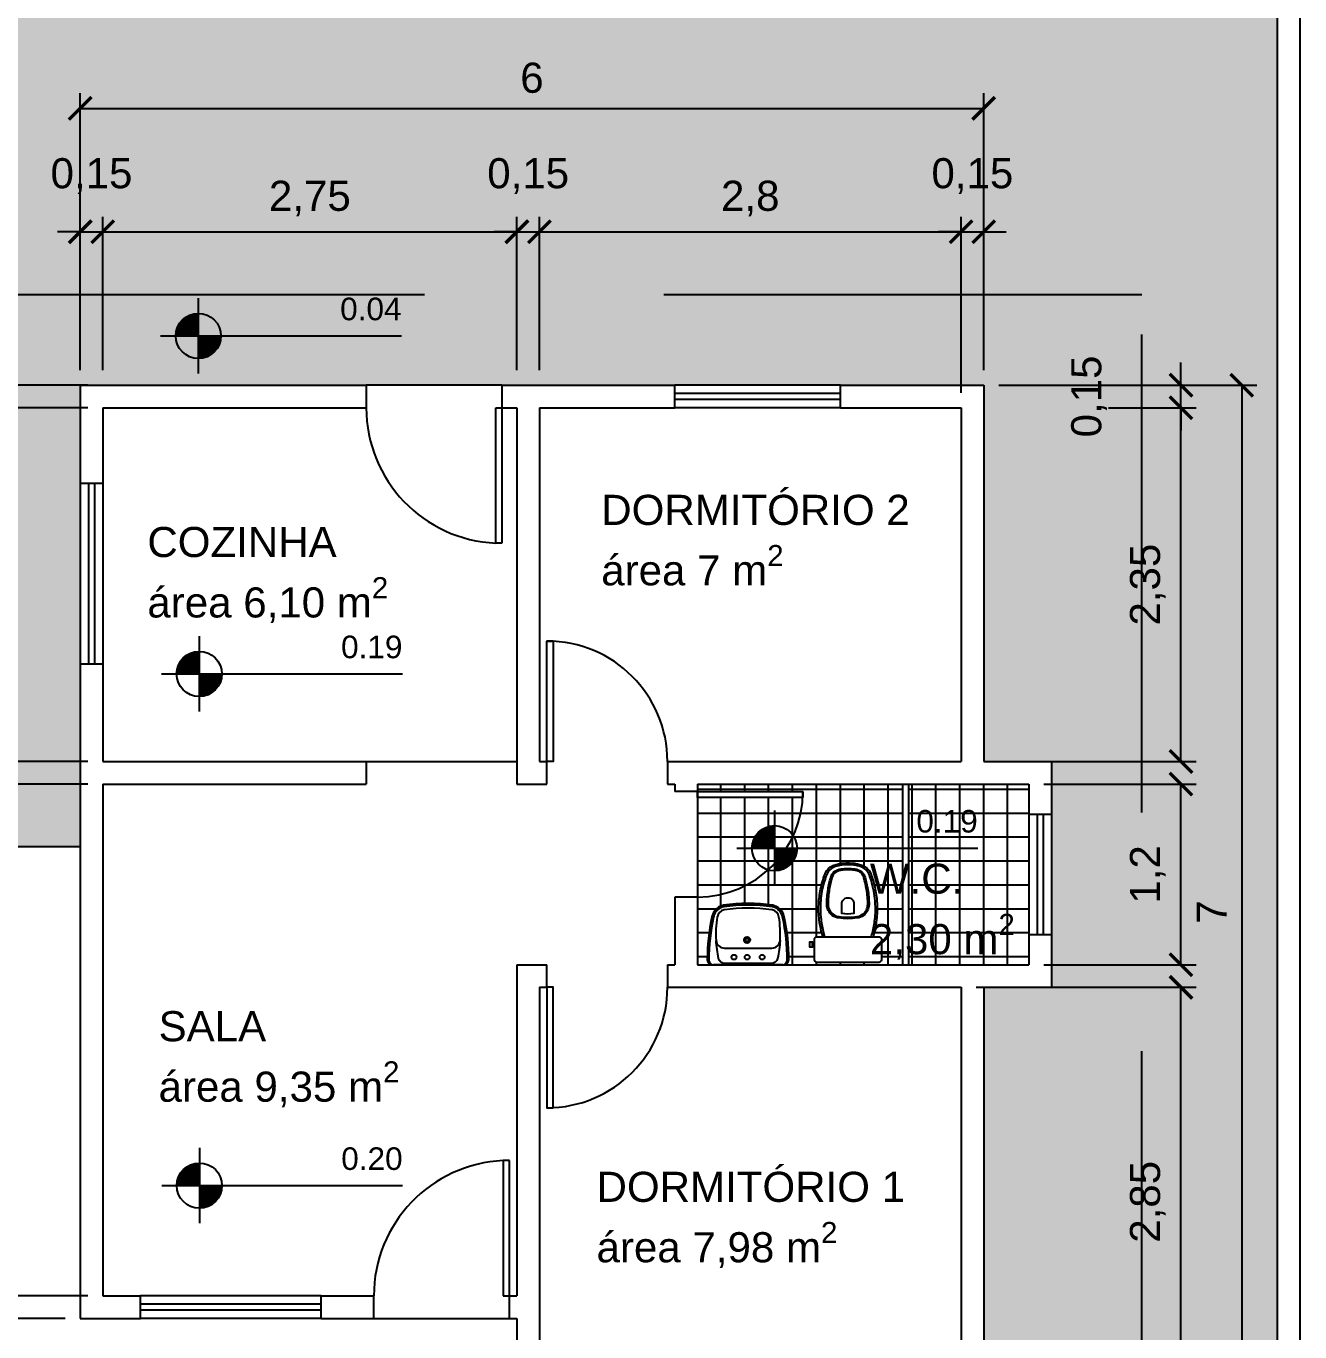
# Model space of a CAD drawing. Header units: millimetres. Extents: x 3232 to 3409, y 1223 to 1316.
# Drawn here: x 3237.54 to 3246, y 1273.54 to 1282.21 of the extents above; entities that cross this region are included whole.
import ezdxf
from ezdxf.enums import TextEntityAlignment as Align

# ---------------------------------------------------------------- set-up
doc = ezdxf.new("R2010")
doc.units = ezdxf.units.MM
doc.linetypes.add('HIDDEN2', pattern=[4.7625, 3.175, -1.5875])
for name, color, linetype in [('COTAS E TEXTOS', 7, 'Continuous'), ('ESQUADRIAS', 3, 'Continuous'), ('HACHURAS', 8, 'Continuous'), ('MOBILIARIO', 1, 'Continuous'), ('PAREDES', 4, 'Continuous'), ('PISO', 2, 'Continuous'), ('PROJEÇÕES', 8, 'HIDDEN2'), ('SIMBOLOS', 1, 'Continuous'), ('VEGETAÇÃO', 91, 'Continuous')]:
    doc.layers.add(name, color=color, linetype=linetype)
doc.styles.add('1 100 ANOTACOES', font='arial.ttf', dxfattribs={"height": 0.2})
doc.styles.add('ROMANS', font='romans')
doc.styles.get("Standard").update_dxf_attribs({"font": 'arial.ttf'})
doc.dimstyles.new('1 100 COTAS EXTERNAS', dxfattribs={"dimtxt": 0.2, "dimasz": 0.15, "dimexe": 0.1, "dimexo": 0.1, "dimgap": 0.1, "dimtad": 1, "dimtxsty": 'Standard', "dimblk": 'ARCHTICK', "dimcen": 2.5, "dimclrd": 256, "dimclre": 256, "dimclrt": 256, "dimazin": 1, "dimtfac": 1, "dimtmove": 2, "dimatfit": 3, "dimldrblk": 'ARCHTICK', "dimfxl": 1, "dimtfillclr": 256, "dimlwd": -1, "dimarcsym": 0})

# ---------------------------------------------------------------- blocks, each defined once
blk = doc.blocks.new('Pia_Planta')
blk.add_line((-25.19, 0), (25.19, 0))
for points in [[(-25.19, 0, 0.411609), (-29.66, -3.65, 0.050169), (-26.22, -34.9, 0.03482), (-25.7, -36.65, 0.269359), (-17.86, -43.14, 0.079469), (17.86, -43.14, 0.269359)], [(-25.19, 0, 0.391636), (-28.47, -3.33, 0.05065), (-25.05, -34.64, 0.046576), (-24.36, -36.75, 0.252091), (-17.68, -41.95, 0.080492), (17.68, -41.95, 0.252091), (24.36, -36.75, 0.046576), (25.05, -34.64, 0.05065), (28.47, -3.33, 0.391636), (25.19, 0, 0.022867)], [(17.86, -43.14, 0.269359), (25.7, -36.65, 0.03482), (26.22, -34.9, 0.050169), (29.66, -3.65, 0.411609), (25.19, 0)], [(-23.2, -17.65, -0.035069), (-21.4, -4.65, -0.343125), (-16.7, -0.85), (0.7, -0.85), (16.7, -0.85, -0.343125), (21.4, -4.65, -0.035069), (23.2, -17.65)]]:
    blk.add_lwpolyline(points, format="xyb")
blk.add_lwpolyline([(17.24, -39.99, 0.038545), (17.69, -39.9, 0.286674), (22.37, -34.65, 0.05967), (23.2, -17.65, 0.383108), (17.2, -12.15), (0.7, -12.15), (-17.2, -12.15, 0.383108), (-23.2, -17.65, 0.05967), (-22.37, -34.65, 0.286674), (-17.69, -39.9, 0.038545), (-17.24, -39.99, 0.062705)], format="xyb", close=True)
for centre, radius in [((-10.25, -5.5), 1.75), ((0.7, -5.5), 1.75), ((10.25, -5.5), 1.75), ((0.7, -18), 2.25), ((0.7, -18), 1.18)]:
    blk.add_circle(centre, radius)
blk = doc.blocks.new('VasoSanitario_planta')
for points in [[(22.2, -10.9), (22.2, -3.2, 0.327853), (20.69, -1.53, 0.087637), (20.38, -1.5), (0, -1.5), (-20.38, -1.5, 0.087637), (-20.69, -1.53, 0.327853), (-22.2, -3.2), (-22.2, -10.9)], [(-22.2, -10.9), (-22.2, -11.95), (-23.6, -11.95), (-23.6, -11.7), (-25.2, -11.7), (-25.2, -13.5), (-25.2, -15.3), (-23.6, -15.3), (-23.6, -15.05), (-22.2, -15.05), (-22.2, -16.9, 0.333509), (-20.98, -18.45, 0.059373), (-20.5, -18.5), (0, -18.5)], [(0, -18.5), (20.5, -18.5, 0.059373), (20.98, -18.45, 0.333509), (22.2, -16.9), (22.2, -15.05), (22.2, -11.95), (22.2, -10.9)], [(-16.7, -18.5, -0.003882), (-17.65, -22, 0.024258), (-19.05, -30, 0.02486), (-19.45, -35, 0.033324), (-19.4, -40, 0.02486), (-19.1, -44, 0.012268), (-18.4, -49, 0.015806), (-17.25, -54, 0.026699), (-15.7, -59, 0.021919), (-14.95, -61, 0.174675), (-10, -65.85, 0.045452), (-7, -66.8, 0.022856), (-5.71, -67.12, 0.041289), (-3.04, -67.52, 0.052091), (-2.28, -67.56, 0.04333), (0, -67.6, 0.04333), (2.28, -67.56, 0.052091), (3.04, -67.52, 0.041289), (5.71, -67.12, 0.022856), (7, -66.8, 0.045452), (10, -65.85, 0.174675), (14.95, -61, 0.021919), (15.7, -59, 0.026699), (17.25, -54, 0.015806), (18.4, -49, 0.012268), (19.1, -44, 0.02486), (19.4, -40, 0.033324), (19.45, -35, 0.02486), (19.05, -30, 0.024258), (17.65, -22, -0.003882), (16.7, -18.5)], [(15.54, -18.81, 0.003849), (16.49, -22.29, -0.027799), (18, -31.34, -0.018883), (18.25, -35.05, -0.033646), (18.2, -39.94, -0.016781), (18.05, -42.56, -0.015438), (17.22, -48.79, -0.023716), (15.4, -56.15, -0.013571), (14.57, -58.61, -0.02186), (13.86, -60.5, -0.173345), (9.52, -64.75, -0.045814), (6.7, -65.64, -0.024058), (5.46, -65.94, -0.042614), (2.9, -66.32, -0.066108), (2.26, -66.35, -0.047154), (0, -66.4, -0.047154), (-2.26, -66.35, -0.066108), (-2.9, -66.32, -0.042614), (-5.46, -65.94, -0.024058), (-6.7, -65.64, -0.045814), (-9.52, -64.75, -0.173345), (-13.86, -60.5, -0.02186), (-14.57, -58.61, -0.013571), (-15.4, -56.15, -0.023716), (-17.22, -48.79, -0.015438), (-18.05, -42.56, -0.016781), (-18.2, -39.94, -0.033646), (-18.25, -35.05, -0.018883), (-18, -31.34, -0.027799), (-16.49, -22.29, 0.003849), (-15.54, -18.81)]]:
    blk.add_lwpolyline(points, format="xyb")
for points in [[(-23.6, -11.95), (-23.6, -13.5), (-23.6, -15.05)], [(-22.2, -11.95), (-22.2, -15.05)]]:
    blk.add_lwpolyline(points)
for points in [[(0, -30.6, 0.041331), (-6.08, -31.06, 0.129345), (-10.36, -32.77, 0.234638), (-14.05, -40, 0.044666), (-13.19, -50.1, 0.031515), (-11.38, -58.15, 0.151063), (-9.52, -61.43, 0.148094), (-5.88, -63.42, 0.031073), (-4.51, -63.64, 0.035055), (0, -64.05, 0.035055), (4.51, -63.64, 0.031073), (5.88, -63.42, 0.148094), (9.52, -61.43, 0.151063), (11.38, -58.15, 0.031515), (13.19, -50.1, 0.044666), (14.05, -40, 0.234638), (10.36, -32.77, 0.129345), (6.08, -31.06, 0.041331)], [(0, -31.52, -0.041434), (5.88, -31.96, -0.129651), (9.8, -33.53, -0.234583), (13.18, -40.15, -0.044678), (12.35, -49.95, -0.031614), (10.58, -57.79, -0.152477), (8.92, -60.73, -0.148725), (5.63, -62.53, -0.031624), (4.35, -62.73, -0.035113), (0, -63.13, -0.035113), (-4.35, -62.73, -0.031624), (-5.63, -62.53, -0.148725), (-8.92, -60.73, -0.152477), (-10.58, -57.79, -0.031614), (-12.35, -49.95, -0.044678), (-13.18, -40.15, -0.234583), (-9.8, -33.53, -0.129651), (-5.88, -31.96, -0.041434)], [(-4, -40.6, 0.164444), (-3.2, -43, 0.245936), (0, -44.5, 0.245936), (3.2, -43, 0.164444), (4, -40.6), (4, -34.1, 0.108885), (-4, -34.1)]]:
    blk.add_lwpolyline(points, format="xyb", close=True)
blk = doc.blocks.new('Cota_002')
at = {"layer": 'SIMBOLOS'}
for p, q in [((0, 0.25), (0, -0.25)), ((-0.25, 0), (1.35, 0))]:
    blk.add_line(p, q, dxfattribs=at)
at = {"layer": 'SIMBOLOS', "const_width": 0.15}
for points in [[(0, 0.075, 0.414214), (-0.075, 0, 1)], [(0, -0.075, 0.414214), (0.075, 0, 1)]]:
    blk.add_lwpolyline(points, format="xyb", dxfattribs=at)
at = {"layer": 'SIMBOLOS'}
blk.add_circle((0, 0), 0.15, dxfattribs=at)
at = {"layer": 'SIMBOLOS', "color": 7, "style": 'ROMANS'}
blk.add_attdef('COTA', text='', height=0.2, dxfattribs=at).set_placement((1.3498, 0.1042), align=Align.RIGHT)
blk = doc.blocks.new('_ArchTick')
at = {"color": 0, "linetype": 'ByBlock', "const_width": 0.15}
blk.add_lwpolyline([(-0.5, -0.5), (0.5, 0.5)], dxfattribs=at)
blk = doc.blocks.new('*D5')
at = {"layer": 'COTAS E TEXTOS', "lineweight": -2, "transparency": 16777216}
for p, q in [((3243.997, 1279.8277), (3245.711, 1279.8277)), ((3243.997, 1272.8277), (3245.711, 1272.8277))]:
    blk.add_line(p, q, dxfattribs=at)
at = {"layer": 'COTAS E TEXTOS', "transparency": 16777216}
blk.add_line((3245.611, 1279.8277), (3245.611, 1272.8277), dxfattribs=at)
at = {"layer": 'Defpoints', "color": 0, "transparency": 16777216}
for p in [(3243.897, 1279.8277), (3243.897, 1272.8277), (3245.611, 1272.8277)]:
    blk.add_point(p, dxfattribs=at)
at = {"layer": 'COTAS E TEXTOS', "transparency": 16777216, "xscale": 0.15, "yscale": 0.15, "zscale": 0.15}
for p, rotation in [((3245.611, 1279.8277), 90), ((3245.611, 1272.8277), 270)]:
    blk.add_blockref('_ArchTick', p, dxfattribs=dict(at, rotation=rotation))
at = {"layer": 'COTAS E TEXTOS', "transparency": 16777216, "insert": (3245.411, 1276.3277), "char_height": 0.2, "attachment_point": 5, "rotation": 90}
blk.add_mtext('7', dxfattribs=at)
blk = doc.blocks.new('*D6')
at = {"layer": 'COTAS E TEXTOS', "lineweight": -2, "transparency": 16777216}
for p, q in [((3237.797, 1279.8277), (3235.973, 1279.8277)), ((3237.797, 1272.8277), (3235.973, 1272.8277))]:
    blk.add_line(p, q, dxfattribs=at)
at = {"layer": 'COTAS E TEXTOS', "transparency": 16777216}
blk.add_line((3236.073, 1279.8277), (3236.073, 1272.8277), dxfattribs=at)
at = {"layer": 'Defpoints', "color": 0, "transparency": 16777216}
for p in [(3237.897, 1279.8277), (3236.073, 1272.8277), (3237.897, 1272.8277)]:
    blk.add_point(p, dxfattribs=at)
at = {"layer": 'COTAS E TEXTOS', "transparency": 16777216, "xscale": 0.15, "yscale": 0.15, "zscale": 0.15}
for p, rotation in [((3236.073, 1279.8277), 90), ((3236.073, 1272.8277), 270)]:
    blk.add_blockref('_ArchTick', p, dxfattribs=dict(at, rotation=rotation))
at = {"layer": 'COTAS E TEXTOS', "transparency": 16777216, "insert": (3235.873, 1276.3277), "char_height": 0.2, "attachment_point": 5, "rotation": 90}
blk.add_mtext('7', dxfattribs=at)
blk = doc.blocks.new('*D18')
at = {"layer": 'COTAS E TEXTOS', "lineweight": -2, "transparency": 16777216}
for p, q in [((3237.897, 1279.9277), (3237.897, 1280.9471)), ((3238.047, 1279.9277), (3238.047, 1280.9471))]:
    blk.add_line(p, q, dxfattribs=at)
at = {"layer": 'COTAS E TEXTOS', "transparency": 16777216}
for p, q in [((3237.897, 1280.8471), (3237.747, 1280.8471)), ((3237.897, 1280.8471), (3238.047, 1280.8471)), ((3238.047, 1280.8471), (3238.197, 1280.8471))]:
    blk.add_line(p, q, dxfattribs=at)
at = {"layer": 'Defpoints', "color": 0, "transparency": 16777216}
for p in [(3238.047, 1280.8471), (3237.897, 1279.8277), (3238.047, 1279.8277)]:
    blk.add_point(p, dxfattribs=at)
at = {"layer": 'COTAS E TEXTOS', "transparency": 16777216, "xscale": 0.15, "yscale": 0.15, "zscale": 0.15}
blk.add_blockref('_ArchTick', (3237.897, 1280.8471), dxfattribs=at)
at = {"layer": 'COTAS E TEXTOS', "transparency": 16777216, "xscale": 0.15, "yscale": 0.15, "zscale": 0.15, "rotation": 180}
blk.add_blockref('_ArchTick', (3238.047, 1280.8471), dxfattribs=at)
at = {"layer": 'COTAS E TEXTOS', "transparency": 16777216, "insert": (3237.972, 1281.2173), "char_height": 0.2, "attachment_point": 5}
blk.add_mtext('0,15', dxfattribs=at)
blk = doc.blocks.new('*D19')
at = {"layer": 'COTAS E TEXTOS', "lineweight": -2, "transparency": 16777216}
for p, q in [((3238.047, 1279.9277), (3238.047, 1280.9471)), ((3240.797, 1279.9277), (3240.797, 1280.9471))]:
    blk.add_line(p, q, dxfattribs=at)
at = {"layer": 'COTAS E TEXTOS', "transparency": 16777216}
blk.add_line((3238.047, 1280.8471), (3240.797, 1280.8471), dxfattribs=at)
at = {"layer": 'Defpoints', "color": 0, "transparency": 16777216}
for p in [(3240.797, 1280.8471), (3238.047, 1279.8277), (3240.797, 1279.8277)]:
    blk.add_point(p, dxfattribs=at)
at = {"layer": 'COTAS E TEXTOS', "transparency": 16777216, "xscale": 0.15, "yscale": 0.15, "zscale": 0.15, "rotation": 180}
blk.add_blockref('_ArchTick', (3238.047, 1280.8471), dxfattribs=at)
at = {"layer": 'COTAS E TEXTOS', "transparency": 16777216, "xscale": 0.15, "yscale": 0.15, "zscale": 0.15}
blk.add_blockref('_ArchTick', (3240.797, 1280.8471), dxfattribs=at)
at = {"layer": 'COTAS E TEXTOS', "transparency": 16777216, "insert": (3239.422, 1281.0673), "char_height": 0.2, "attachment_point": 5}
blk.add_mtext('2,75', dxfattribs=at)
blk = doc.blocks.new('*D20')
at = {"layer": 'COTAS E TEXTOS', "lineweight": -2, "transparency": 16777216}
for p, q in [((3240.797, 1279.9277), (3240.797, 1280.9471)), ((3240.947, 1279.9277), (3240.947, 1280.9471))]:
    blk.add_line(p, q, dxfattribs=at)
at = {"layer": 'COTAS E TEXTOS', "transparency": 16777216}
for p, q in [((3240.797, 1280.8471), (3240.647, 1280.8471)), ((3240.797, 1280.8471), (3240.947, 1280.8471)), ((3240.947, 1280.8471), (3241.097, 1280.8471))]:
    blk.add_line(p, q, dxfattribs=at)
at = {"layer": 'Defpoints', "color": 0, "transparency": 16777216}
for p in [(3240.947, 1280.8471), (3240.797, 1279.8277), (3240.947, 1279.8277)]:
    blk.add_point(p, dxfattribs=at)
at = {"layer": 'COTAS E TEXTOS', "transparency": 16777216, "xscale": 0.15, "yscale": 0.15, "zscale": 0.15}
blk.add_blockref('_ArchTick', (3240.797, 1280.8471), dxfattribs=at)
at = {"layer": 'COTAS E TEXTOS', "transparency": 16777216, "xscale": 0.15, "yscale": 0.15, "zscale": 0.15, "rotation": 180}
blk.add_blockref('_ArchTick', (3240.947, 1280.8471), dxfattribs=at)
at = {"layer": 'COTAS E TEXTOS', "transparency": 16777216, "insert": (3240.872, 1281.2173), "char_height": 0.2, "attachment_point": 5}
blk.add_mtext('0,15', dxfattribs=at)
blk = doc.blocks.new('*D21')
at = {"layer": 'COTAS E TEXTOS', "lineweight": -2, "transparency": 16777216}
for p, q in [((3240.947, 1279.9277), (3240.947, 1280.9471)), ((3243.747, 1279.7777), (3243.747, 1280.9471))]:
    blk.add_line(p, q, dxfattribs=at)
at = {"layer": 'COTAS E TEXTOS', "transparency": 16777216}
blk.add_line((3240.947, 1280.8471), (3243.747, 1280.8471), dxfattribs=at)
at = {"layer": 'Defpoints', "color": 0, "transparency": 16777216}
for p in [(3243.747, 1280.8471), (3240.947, 1279.8277), (3243.747, 1279.6777)]:
    blk.add_point(p, dxfattribs=at)
at = {"layer": 'COTAS E TEXTOS', "transparency": 16777216, "xscale": 0.15, "yscale": 0.15, "zscale": 0.15, "rotation": 180}
blk.add_blockref('_ArchTick', (3240.947, 1280.8471), dxfattribs=at)
at = {"layer": 'COTAS E TEXTOS', "transparency": 16777216, "xscale": 0.15, "yscale": 0.15, "zscale": 0.15}
blk.add_blockref('_ArchTick', (3243.747, 1280.8471), dxfattribs=at)
at = {"layer": 'COTAS E TEXTOS', "transparency": 16777216, "insert": (3242.347, 1281.0673), "char_height": 0.2, "attachment_point": 5}
blk.add_mtext('2,8', dxfattribs=at)
blk = doc.blocks.new('*D22')
at = {"layer": 'COTAS E TEXTOS', "lineweight": -2, "transparency": 16777216}
for p, q in [((3243.747, 1279.7777), (3243.747, 1280.9471)), ((3243.897, 1279.9277), (3243.897, 1280.9471))]:
    blk.add_line(p, q, dxfattribs=at)
at = {"layer": 'COTAS E TEXTOS', "transparency": 16777216}
for p, q in [((3243.747, 1280.8471), (3243.597, 1280.8471)), ((3243.747, 1280.8471), (3243.897, 1280.8471)), ((3243.897, 1280.8471), (3244.047, 1280.8471))]:
    blk.add_line(p, q, dxfattribs=at)
at = {"layer": 'Defpoints', "color": 0, "transparency": 16777216}
for p in [(3243.897, 1280.8471), (3243.897, 1279.8277), (3243.747, 1279.6777)]:
    blk.add_point(p, dxfattribs=at)
at = {"layer": 'COTAS E TEXTOS', "transparency": 16777216, "xscale": 0.15, "yscale": 0.15, "zscale": 0.15}
blk.add_blockref('_ArchTick', (3243.747, 1280.8471), dxfattribs=at)
at = {"layer": 'COTAS E TEXTOS', "transparency": 16777216, "xscale": 0.15, "yscale": 0.15, "zscale": 0.15, "rotation": 180}
blk.add_blockref('_ArchTick', (3243.897, 1280.8471), dxfattribs=at)
at = {"layer": 'COTAS E TEXTOS', "transparency": 16777216, "insert": (3243.822, 1281.2173), "char_height": 0.2, "attachment_point": 5}
blk.add_mtext('0,15', dxfattribs=at)
blk = doc.blocks.new('*D23')
at = {"layer": 'COTAS E TEXTOS', "lineweight": -2, "transparency": 16777216}
for p, q in [((3237.897, 1279.9277), (3237.897, 1281.7666)), ((3243.897, 1279.9277), (3243.897, 1281.7666))]:
    blk.add_line(p, q, dxfattribs=at)
at = {"layer": 'COTAS E TEXTOS', "transparency": 16777216}
blk.add_line((3237.897, 1281.6666), (3243.897, 1281.6666), dxfattribs=at)
at = {"layer": 'Defpoints', "color": 0, "transparency": 16777216}
for p in [(3243.897, 1281.6666), (3237.897, 1279.8277), (3243.897, 1279.8277)]:
    blk.add_point(p, dxfattribs=at)
at = {"layer": 'COTAS E TEXTOS', "transparency": 16777216, "xscale": 0.15, "yscale": 0.15, "zscale": 0.15, "rotation": 180}
blk.add_blockref('_ArchTick', (3237.897, 1281.6666), dxfattribs=at)
at = {"layer": 'COTAS E TEXTOS', "transparency": 16777216, "xscale": 0.15, "yscale": 0.15, "zscale": 0.15}
blk.add_blockref('_ArchTick', (3243.897, 1281.6666), dxfattribs=at)
at = {"layer": 'COTAS E TEXTOS', "transparency": 16777216, "insert": (3240.897, 1281.8687), "char_height": 0.2, "attachment_point": 5}
blk.add_mtext('6', dxfattribs=at)
blk = doc.blocks.new('*D24')
at = {"layer": 'COTAS E TEXTOS', "lineweight": -2, "transparency": 16777216}
for p, q in [((3243.847, 1275.8277), (3245.3073, 1275.8277)), ((3243.847, 1272.9777), (3245.3073, 1272.9777))]:
    blk.add_line(p, q, dxfattribs=at)
at = {"layer": 'COTAS E TEXTOS', "transparency": 16777216}
blk.add_line((3245.2073, 1272.9777), (3245.2073, 1275.8277), dxfattribs=at)
at = {"layer": 'Defpoints', "color": 0, "transparency": 16777216}
for p in [(3243.747, 1275.8277), (3245.2073, 1275.8277), (3243.747, 1272.9777)]:
    blk.add_point(p, dxfattribs=at)
at = {"layer": 'COTAS E TEXTOS', "transparency": 16777216, "xscale": 0.15, "yscale": 0.15, "zscale": 0.15}
for p, rotation in [((3245.2073, 1275.8277), 90), ((3245.2073, 1272.9777), 270)]:
    blk.add_blockref('_ArchTick', p, dxfattribs=dict(at, rotation=rotation))
at = {"layer": 'COTAS E TEXTOS', "transparency": 16777216, "insert": (3244.9871, 1274.4027), "char_height": 0.2, "attachment_point": 5, "rotation": 90}
blk.add_mtext('2,85', dxfattribs=at)
blk = doc.blocks.new('*D25')
at = {"layer": 'COTAS E TEXTOS', "lineweight": -2, "transparency": 16777216}
for p, q in [((3244.297, 1277.1777), (3245.3073, 1277.1777)), ((3244.297, 1275.9777), (3245.3073, 1275.9777))]:
    blk.add_line(p, q, dxfattribs=at)
at = {"layer": 'COTAS E TEXTOS', "transparency": 16777216}
blk.add_line((3245.2073, 1275.9777), (3245.2073, 1277.1777), dxfattribs=at)
at = {"layer": 'Defpoints', "color": 0, "transparency": 16777216}
for p in [(3244.197, 1277.1777), (3245.2073, 1277.1777), (3244.197, 1275.9777)]:
    blk.add_point(p, dxfattribs=at)
at = {"layer": 'COTAS E TEXTOS', "transparency": 16777216, "xscale": 0.15, "yscale": 0.15, "zscale": 0.15}
for p, rotation in [((3245.2073, 1277.1777), 90), ((3245.2073, 1275.9777), 270)]:
    blk.add_blockref('_ArchTick', p, dxfattribs=dict(at, rotation=rotation))
at = {"layer": 'COTAS E TEXTOS', "transparency": 16777216, "insert": (3244.9871, 1276.5777), "char_height": 0.2, "attachment_point": 5, "rotation": 90}
blk.add_mtext('1,2', dxfattribs=at)
blk = doc.blocks.new('*D26')
at = {"layer": 'COTAS E TEXTOS', "lineweight": -2, "transparency": 16777216}
for p, q in [((3244.725, 1279.6777), (3245.3073, 1279.6777)), ((3243.997, 1277.3277), (3245.3073, 1277.3277))]:
    blk.add_line(p, q, dxfattribs=at)
at = {"layer": 'COTAS E TEXTOS', "transparency": 16777216}
blk.add_line((3245.2073, 1277.3277), (3245.2073, 1279.6777), dxfattribs=at)
at = {"layer": 'Defpoints', "color": 0, "transparency": 16777216}
for p in [(3244.625, 1279.6777), (3245.2073, 1279.6777), (3243.897, 1277.3277)]:
    blk.add_point(p, dxfattribs=at)
at = {"layer": 'COTAS E TEXTOS', "transparency": 16777216, "xscale": 0.15, "yscale": 0.15, "zscale": 0.15}
for p, rotation in [((3245.2073, 1279.6777), 90), ((3245.2073, 1277.3277), 270)]:
    blk.add_blockref('_ArchTick', p, dxfattribs=dict(at, rotation=rotation))
at = {"layer": 'COTAS E TEXTOS', "transparency": 16777216, "insert": (3244.9871, 1278.5027), "char_height": 0.2, "attachment_point": 5, "rotation": 90}
blk.add_mtext('2,35', dxfattribs=at)
blk = doc.blocks.new('*D27')
at = {"layer": 'COTAS E TEXTOS', "transparency": 16777216}
for p, q in [((3245.2073, 1279.8277), (3245.2073, 1279.9777)), ((3245.2073, 1279.6777), (3245.2073, 1279.8277)), ((3245.2073, 1279.6777), (3245.2073, 1279.5277))]:
    blk.add_line(p, q, dxfattribs=at)
at = {"layer": 'COTAS E TEXTOS', "lineweight": -2, "transparency": 16777216}
blk.add_line((3244.725, 1279.6777), (3245.3073, 1279.6777), dxfattribs=at)
at = {"layer": 'Defpoints', "color": 0, "transparency": 16777216}
for p in [(3245.2073, 1279.8277), (3245.2073, 1279.8277), (3244.625, 1279.6777)]:
    blk.add_point(p, dxfattribs=at)
at = {"layer": 'COTAS E TEXTOS', "transparency": 16777216, "xscale": 0.15, "yscale": 0.15, "zscale": 0.15}
for p, rotation in [((3245.2073, 1279.8277), 270), ((3245.2073, 1279.6777), 90)]:
    blk.add_blockref('_ArchTick', p, dxfattribs=dict(at, rotation=rotation))
at = {"layer": 'COTAS E TEXTOS', "transparency": 16777216, "insert": (3244.5968, 1279.7527), "char_height": 0.2, "attachment_point": 5, "rotation": 90}
blk.add_mtext('0,15', dxfattribs=at)
blk = doc.blocks.new('*D31')
at = {"layer": 'COTAS E TEXTOS', "lineweight": -2, "transparency": 16777216}
for p, q in [((3237.947, 1277.1777), (3236.785, 1277.1777)), ((3237.947, 1273.7777), (3236.785, 1273.7777))]:
    blk.add_line(p, q, dxfattribs=at)
at = {"layer": 'COTAS E TEXTOS', "transparency": 16777216}
blk.add_line((3236.885, 1273.7777), (3236.885, 1277.1777), dxfattribs=at)
at = {"layer": 'Defpoints', "color": 0, "transparency": 16777216}
for p in [(3236.885, 1277.1777), (3238.047, 1277.1777), (3238.047, 1273.7777)]:
    blk.add_point(p, dxfattribs=at)
at = {"layer": 'COTAS E TEXTOS', "transparency": 16777216, "xscale": 0.15, "yscale": 0.15, "zscale": 0.15}
for p, rotation in [((3236.885, 1277.1777), 90), ((3236.885, 1273.7777), 270)]:
    blk.add_blockref('_ArchTick', p, dxfattribs=dict(at, rotation=rotation))
at = {"layer": 'COTAS E TEXTOS', "transparency": 16777216, "insert": (3236.6648, 1275.4777), "char_height": 0.2, "attachment_point": 5, "rotation": 90}
blk.add_mtext('3,4', dxfattribs=at)
blk = doc.blocks.new('*D32')
at = {"layer": 'COTAS E TEXTOS', "transparency": 16777216}
for p, q in [((3236.885, 1277.3277), (3236.885, 1277.4777)), ((3236.885, 1277.1777), (3236.885, 1277.3277)), ((3236.885, 1277.1777), (3236.885, 1277.0277))]:
    blk.add_line(p, q, dxfattribs=at)
at = {"layer": 'COTAS E TEXTOS', "lineweight": -2, "transparency": 16777216}
for p, q in [((3237.947, 1277.3277), (3236.785, 1277.3277)), ((3237.947, 1277.1777), (3236.785, 1277.1777))]:
    blk.add_line(p, q, dxfattribs=at)
at = {"layer": 'Defpoints', "color": 0, "transparency": 16777216}
for p in [(3236.885, 1277.3277), (3238.047, 1277.3277), (3238.047, 1277.1777)]:
    blk.add_point(p, dxfattribs=at)
at = {"layer": 'COTAS E TEXTOS', "transparency": 16777216, "xscale": 0.15, "yscale": 0.15, "zscale": 0.15}
for p, rotation in [((3236.885, 1277.3277), 270), ((3236.885, 1277.1777), 90)]:
    blk.add_blockref('_ArchTick', p, dxfattribs=dict(at, rotation=rotation))
at = {"layer": 'COTAS E TEXTOS', "transparency": 16777216, "insert": (3236.5148, 1277.2527), "char_height": 0.2, "attachment_point": 5, "rotation": 90}
blk.add_mtext('0,15', dxfattribs=at)
blk = doc.blocks.new('*D33')
at = {"layer": 'COTAS E TEXTOS', "lineweight": -2, "transparency": 16777216}
for p, q in [((3237.947, 1279.6777), (3236.785, 1279.6777)), ((3237.947, 1277.3277), (3236.785, 1277.3277))]:
    blk.add_line(p, q, dxfattribs=at)
at = {"layer": 'COTAS E TEXTOS', "transparency": 16777216}
blk.add_line((3236.885, 1277.3277), (3236.885, 1279.6777), dxfattribs=at)
at = {"layer": 'Defpoints', "color": 0, "transparency": 16777216}
for p in [(3236.885, 1279.6777), (3238.047, 1279.6777), (3238.047, 1277.3277)]:
    blk.add_point(p, dxfattribs=at)
at = {"layer": 'COTAS E TEXTOS', "transparency": 16777216, "xscale": 0.15, "yscale": 0.15, "zscale": 0.15}
for p, rotation in [((3236.885, 1279.6777), 90), ((3236.885, 1277.3277), 270)]:
    blk.add_blockref('_ArchTick', p, dxfattribs=dict(at, rotation=rotation))
at = {"layer": 'COTAS E TEXTOS', "transparency": 16777216, "insert": (3236.6648, 1278.5027), "char_height": 0.2, "attachment_point": 5, "rotation": 90}
blk.add_mtext('2,35', dxfattribs=at)
blk = doc.blocks.new('*D34')
at = {"layer": 'COTAS E TEXTOS', "transparency": 16777216}
for p, q in [((3236.885, 1279.8277), (3236.885, 1279.9777)), ((3236.885, 1279.6777), (3236.885, 1279.8277)), ((3236.885, 1279.6777), (3236.885, 1279.5277))]:
    blk.add_line(p, q, dxfattribs=at)
at = {"layer": 'COTAS E TEXTOS', "lineweight": -2, "transparency": 16777216}
for p, q in [((3237.947, 1279.8277), (3236.785, 1279.8277)), ((3237.947, 1279.6777), (3236.785, 1279.6777))]:
    blk.add_line(p, q, dxfattribs=at)
at = {"layer": 'Defpoints', "color": 0, "transparency": 16777216}
for p in [(3236.885, 1279.8277), (3238.047, 1279.8277), (3238.047, 1279.6777)]:
    blk.add_point(p, dxfattribs=at)
at = {"layer": 'COTAS E TEXTOS', "transparency": 16777216, "xscale": 0.15, "yscale": 0.15, "zscale": 0.15}
for p, rotation in [((3236.885, 1279.8277), 270), ((3236.885, 1279.6777), 90)]:
    blk.add_blockref('_ArchTick', p, dxfattribs=dict(at, rotation=rotation))
at = {"layer": 'COTAS E TEXTOS', "transparency": 16777216, "insert": (3236.5148, 1279.7527), "char_height": 0.2, "attachment_point": 5, "rotation": 90}
blk.add_mtext('0,15', dxfattribs=at)
blk = doc.blocks.new('*D35')
at = {"layer": 'COTAS E TEXTOS', "lineweight": -2, "transparency": 16777216}
for p, q in [((3237.797, 1273.6277), (3236.785, 1273.6277)), ((3237.797, 1272.9777), (3236.785, 1272.9777))]:
    blk.add_line(p, q, dxfattribs=at)
at = {"layer": 'COTAS E TEXTOS', "transparency": 16777216}
blk.add_line((3236.885, 1272.9777), (3236.885, 1273.6277), dxfattribs=at)
at = {"layer": 'Defpoints', "color": 0, "transparency": 16777216}
for p in [(3236.885, 1273.6277), (3237.897, 1273.6277), (3237.897, 1272.9777)]:
    blk.add_point(p, dxfattribs=at)
at = {"layer": 'COTAS E TEXTOS', "transparency": 16777216, "xscale": 0.15, "yscale": 0.15, "zscale": 0.15}
for p, rotation in [((3236.885, 1273.6277), 90), ((3236.885, 1272.9777), 270)]:
    blk.add_blockref('_ArchTick', p, dxfattribs=dict(at, rotation=rotation))
at = {"layer": 'COTAS E TEXTOS', "transparency": 16777216, "insert": (3236.5148, 1273.3027), "char_height": 0.2, "attachment_point": 5, "rotation": 90}
blk.add_mtext('0,65', dxfattribs=at)

msp = doc.modelspace()

# ---------------------------------------------------------------- hatches: boundary and pattern name
at = {"layer": 'HACHURAS'}
h = msp.add_hatch(dxfattribs=at)
h.set_pattern_fill('ANSI37', color=256, scale=0.05, angle=45)
h.paths.add_polyline_path([(3242.6958, 1277.0877), (3241.997, 1277.0877), (3241.997, 1276.4277, 0.397565)], flags=17)
h.paths.add_polyline_path([(3243.3588, 1277.1777), (3241.997, 1277.1777), (3241.997, 1277.1277), (3242.697, 1277.1277), (3242.697, 1277.0877), (3242.6958, 1277.0877, -0.397565), (3241.997, 1276.4277), (3241.997, 1275.9777), (3242.0948, 1275.9777, -0.35604), (3242.0611, 1276.0111, -0.049653), (3242.092, 1276.2941, -0.040986), (3242.0974, 1276.313, -0.273158), (3242.1704, 1276.3726, -0.078831), (3242.4946, 1276.3726, -0.273158), (3242.5677, 1276.313, -0.040986), (3242.5731, 1276.2941, -0.049653), (3242.604, 1276.0111, -0.35604), (3242.5703, 1275.9777), (3243.3588, 1275.9777)])
h.paths.add_polyline_path([(3243.0525, 1276.6488, -0.022856), (3243.0654, 1276.6457, -0.045452), (3243.0954, 1276.6362, -0.174675), (3243.1449, 1276.5877, -0.021919), (3243.1524, 1276.5677, -0.026699), (3243.1679, 1276.5177, -0.015806), (3243.1794, 1276.4677, -0.012268), (3243.1864, 1276.4177, -0.02486), (3243.1894, 1276.3777, -0.033324), (3243.1899, 1276.3277, -0.02486), (3243.1859, 1276.2777, -0.024258), (3243.1719, 1276.1977, 0.003882), (3243.1624, 1276.1627), (3243.2004, 1276.1627, -0.059373), (3243.2053, 1276.1621, -0.333509), (3243.2174, 1276.1467), (3243.2174, 1276.1282), (3243.2174, 1276.0972), (3243.2174, 1276.0867), (3243.2174, 1276.0097, -0.327853), (3243.2024, 1275.9929, -0.047508), (3243.2007, 1275.9927), (3242.9954, 1275.9927), (3242.7904, 1275.9927, -0.356625), (3242.7734, 1276.0097), (3242.7734, 1276.0867), (3242.7734, 1276.0972), (3242.7594, 1276.0972), (3242.7594, 1276.0947), (3242.7434, 1276.0947), (3242.7434, 1276.1127), (3242.7434, 1276.1307), (3242.7594, 1276.1307), (3242.7594, 1276.1282), (3242.7734, 1276.1282), (3242.7734, 1276.1459, -0.346139), (3242.7856, 1276.1621, -0.055701), (3242.7901, 1276.1627), (3242.8284, 1276.1627, 0.003882), (3242.8189, 1276.1977, -0.024258), (3242.8049, 1276.2777, -0.02486), (3242.8009, 1276.3277, -0.033324), (3242.8014, 1276.3777, -0.02486), (3242.8044, 1276.4177, -0.012268), (3242.8114, 1276.4677, -0.015806), (3242.8229, 1276.5177, -0.026699), (3242.8384, 1276.5677, -0.021919), (3242.8459, 1276.5877, -0.174675), (3242.8954, 1276.6362, -0.045452), (3242.9254, 1276.6457, -0.022856), (3242.9383, 1276.6488, -0.041289), (3242.965, 1276.6528, -0.052091), (3242.9726, 1276.6532, -0.04333), (3242.9954, 1276.6537, -0.04333), (3243.0182, 1276.6532, -0.052091), (3243.0258, 1276.6528, -0.041289)], flags=16)
h.paths.add_polyline_path([(3243.0406, 1276.6141, -0.031073), (3243.0542, 1276.6119, -0.148094), (3243.0906, 1276.5919, -0.151063), (3243.1092, 1276.5591, -0.031515), (3243.1273, 1276.4786, -0.044007), (3243.1359, 1276.3791, -0.23897), (3243.099, 1276.3053, -0.129345), (3243.0563, 1276.2882, -0.041331), (3242.9954, 1276.2837, -0.041331), (3242.9346, 1276.2882, -0.129345), (3242.8918, 1276.3053, -0.23897), (3242.8549, 1276.3791, -0.044007), (3242.8635, 1276.4786, -0.031515), (3242.8816, 1276.5591, -0.151063), (3242.9002, 1276.5919, -0.148094), (3242.9367, 1276.6119, -0.031073), (3242.9503, 1276.6141, -0.035055), (3242.9954, 1276.6182, -0.035055)], flags=0)
h.paths.add_polyline_path([(3243.0389, 1276.605, -0.031624), (3243.0518, 1276.6029, -0.148725), (3243.0846, 1276.5849, -0.152477), (3243.1013, 1276.5555, -0.031614), (3243.1189, 1276.4771, -0.044037), (3243.1272, 1276.3805, -0.239041), (3243.0934, 1276.313, -0.129651), (3243.0542, 1276.2973, -0.041434), (3242.9954, 1276.2929, -0.041434), (3242.9366, 1276.2973, -0.129651), (3242.8974, 1276.313, -0.239041), (3242.8636, 1276.3805, -0.044037), (3242.8719, 1276.4771, -0.031614), (3242.8896, 1276.5555, -0.152477), (3242.9062, 1276.5849, -0.148725), (3242.9391, 1276.6029, -0.031624), (3242.9519, 1276.605, -0.035113), (3242.9954, 1276.6089, -0.035113)], flags=0)
h.paths.add_polyline_path([(3243.0274, 1276.4077, -0.162278), (3243.0354, 1276.384), (3243.0354, 1276.3187, -0.108885), (3242.9554, 1276.3187), (3242.9554, 1276.3837, -0.164444), (3242.9634, 1276.4077, -0.245936), (3242.9954, 1276.4227, -0.245936)], flags=0)
h.paths.add_polyline_path([(3244.197, 1276.9777), (3244.197, 1277.1777), (3243.3988, 1277.1777), (3243.3988, 1275.9777), (3244.197, 1275.9777), (3244.197, 1276.1777)])
at = {"layer": 'VEGETAÇÃO'}
h = msp.add_hatch(dxfattribs=at)
h.set_pattern_fill('GRASS', color=256, scale=0.01)
h.paths.add_polyline_path([(3245.847, 1289.8277), (3233.897, 1289.8277), (3233.897, 1268.8277), (3235.547, 1268.8277), (3235.547, 1272.8277), (3235.397, 1272.8277), (3235.397, 1272.9777), (3235.397, 1276.7611), (3235.547, 1276.7611), (3237.897, 1276.7611), (3237.897, 1277.9777), (3237.897, 1279.1777), (3237.897, 1279.8277), (3239.797, 1279.8277), (3240.697, 1279.8277), (3241.847, 1279.8277), (3242.947, 1279.8277), (3243.897, 1279.8277), (3243.897, 1277.3277), (3244.347, 1277.3277), (3244.347, 1276.9777), (3244.347, 1276.1777), (3244.347, 1275.8277), (3243.897, 1275.8277), (3243.897, 1272.8277), (3240.797, 1272.8277), (3240.797, 1268.8277), (3245.847, 1268.8277)])
edge = h.paths.add_edge_path(flags=16)
edge.add_spline(control_points=[(3237.7801, 1286.4895), (3237.5637, 1286.7492), (3236.3098, 1286.2576), (3237.4033, 1284.9311), (3235.0725, 1284.8215), (3237.0058, 1282.8691), (3237.7609, 1284.6247), (3239.068, 1283.1344), (3238.9263, 1284.8468), (3240.9095, 1285.1099), (3238.9921, 1286.2625), (3237.8394, 1285.622), (3237.9152, 1286.3273), (3237.7801, 1286.4895)], knot_values=[0, 0, 0, 0, 1.062488, 2.007025, 3.21719, 4.712526, 5.828538, 6.897786, 7.821393, 8.990702, 10.680682, 11.299757, 11.963022, 11.963022, 11.963022, 11.963022], degree=3, periodic=0)
edge = h.paths.add_edge_path(flags=16)
edge.add_spline(control_points=[(3239.5089, 1289.0279), (3239.4421, 1289.4697), (3237.6138, 1288.7495), (3237.7564, 1286.2158), (3239.5876, 1288.3287), (3241.5538, 1286.3448), (3241.9015, 1288.9161), (3240.5386, 1288.9337), (3239.3638, 1288.2792), (3239.5305, 1288.8849), (3239.5089, 1289.0279)], knot_values=[0, 0, 0, 0, 1.437329, 3.042357, 4.634941, 6.606977, 7.964076, 9.275017, 10.062547, 10.527776, 10.527776, 10.527776, 10.527776], degree=3, periodic=0)
h.paths.add_polyline_path([(3237.7463, 1285.0357, -1), (3237.9513, 1285.0357, -1)], flags=0)
h.paths.add_polyline_path([(3239.7436, 1288.1758, -1), (3239.9408, 1288.1758, -1)], flags=0)
edge = h.paths.add_edge_path(flags=16)
edge.add_spline(control_points=[(3235.1077, 1287.3756), (3235.2472, 1287.5636), (3235.603, 1288.0107), (3234.4756, 1288.8462), (3236.4159, 1289.1927), (3235.8191, 1287.8039), (3237.2891, 1288.2704), (3236.9732, 1286.7846), (3235.8112, 1287.6559), (3235.5533, 1286.2685), (3234.8508, 1287.0196), (3235.0426, 1287.2879), (3235.1077, 1287.3756)], knot_values=[0, 0, 0, 0, 0.64682, 1.450579, 2.518464, 3.193965, 4.140642, 4.842331, 5.838225, 6.612998, 7.260852, 7.562331, 7.562331, 7.562331, 7.562331], degree=3, periodic=0)
h.paths.add_polyline_path([(3235.7568, 1287.8844, -1), (3235.9539, 1287.8844, -1)], flags=0)
h.paths.add_polyline_path([(3239.597, 1272.8277), (3237.897, 1272.8277), (3237.897, 1268.8277), (3239.597, 1268.8277)], flags=17)

# ---------------------------------------------------------------- linework, layer by layer
at = {"layer": 'ESQUADRIAS'}
for p, q in [((3242.947, 1279.7727), (3241.847, 1279.7727)), ((3242.947, 1279.7327), (3241.847, 1279.7327)), ((3240.657, 1278.7777), (3240.657, 1279.6777)), ((3240.657, 1279.6777), (3240.697, 1279.6777)), ((3240.697, 1279.6777), (3240.697, 1278.7777)), ((3237.952, 1279.1777), (3237.952, 1277.9777)), ((3237.992, 1279.1777), (3237.992, 1277.9777)), ((3240.697, 1278.7777), (3240.657, 1278.7777)), ((3241.997, 1277.1277), (3242.697, 1277.1277)), ((3241.997, 1277.0877), (3241.997, 1277.1277)), ((3242.697, 1277.1277), (3242.697, 1277.0877)), ((3242.697, 1277.0877), (3241.997, 1277.0877)), ((3244.252, 1276.9777), (3244.252, 1276.1777)), ((3244.292, 1276.9777), (3244.292, 1276.1777)), ((3240.747, 1274.6777), (3240.707, 1274.6777)), ((3240.707, 1274.6777), (3240.707, 1273.7777)), ((3240.747, 1273.7777), (3240.747, 1274.6777)), ((3239.497, 1273.7227), (3238.297, 1273.7227)), ((3240.707, 1273.7777), (3240.747, 1273.7777)), ((3239.497, 1273.6827), (3238.297, 1273.6827))]:
    msp.add_line(p, q, dxfattribs=at)
for points in [[(3240.997, 1277.3277), (3240.997, 1278.1277), (3241.037, 1278.1277), (3241.037, 1277.3277), (3240.997, 1277.3277)], [(3240.997, 1275.8277), (3240.997, 1275.0277), (3241.037, 1275.0277), (3241.037, 1275.8277), (3240.997, 1275.8277)]]:
    msp.add_lwpolyline(points, dxfattribs=at)
at = {"layer": 'MOBILIARIO'}
for p, q in [((3243.3588, 1277.1777), (3243.3588, 1275.9777)), ((3243.3988, 1277.1777), (3243.3988, 1275.9777))]:
    msp.add_line(p, q, dxfattribs=at)
at = {"layer": 'PAREDES'}
for p, q in [((3245.997, 1289.9777), (3245.997, 1268.6777)), ((3245.847, 1289.8277), (3245.847, 1268.8277)), ((3237.897, 1279.8277), (3239.797, 1279.8277)), ((3237.897, 1279.8277), (3237.897, 1279.1777)), ((3239.797, 1279.8277), (3239.797, 1279.6777)), ((3239.797, 1279.8277), (3239.797, 1279.6777)), ((3240.697, 1279.8277), (3241.847, 1279.8277)), ((3240.697, 1279.8277), (3240.697, 1279.6777)), ((3241.847, 1279.6777), (3241.847, 1279.8277)), ((3242.947, 1279.8277), (3243.897, 1279.8277)), ((3242.947, 1279.6777), (3242.947, 1279.8277)), ((3243.897, 1279.8277), (3243.897, 1277.3277)), ((3238.047, 1279.6777), (3239.797, 1279.6777)), ((3238.047, 1279.6777), (3238.047, 1279.1777)), ((3240.697, 1279.6777), (3240.797, 1279.6777)), ((3240.797, 1279.6777), (3240.797, 1277.1777)), ((3240.947, 1279.6777), (3241.847, 1279.6777)), ((3240.947, 1279.6777), (3240.947, 1277.3277)), ((3242.947, 1279.6777), (3243.747, 1279.6777)), ((3243.747, 1279.6777), (3243.747, 1277.3277)), ((3237.897, 1279.1777), (3238.047, 1279.1777)), ((3237.897, 1277.9777), (3237.897, 1273.6277)), ((3237.897, 1277.9777), (3238.047, 1277.9777)), ((3238.047, 1277.9777), (3238.047, 1277.3277)), ((3238.047, 1277.9777), (3238.047, 1277.3277)), ((3238.047, 1277.3277), (3239.797, 1277.3277)), ((3239.797, 1277.3277), (3239.797, 1277.1777)), ((3240.947, 1277.3277), (3240.997, 1277.3277)), ((3240.997, 1277.1777), (3240.997, 1277.3277)), ((3241.797, 1277.3277), (3243.747, 1277.3277)), ((3241.797, 1277.3277), (3241.797, 1277.1777)), ((3243.897, 1277.3277), (3244.347, 1277.3277)), ((3244.347, 1277.3277), (3244.347, 1276.9777)), ((3238.047, 1277.1777), (3239.797, 1277.1777)), ((3238.047, 1277.1777), (3238.047, 1273.7777)), ((3240.797, 1277.1777), (3240.947, 1277.1777)), ((3240.947, 1277.1777), (3240.997, 1277.1777)), ((3241.797, 1277.1777), (3241.847, 1277.1777)), ((3241.847, 1277.1777), (3241.847, 1277.1277)), ((3241.997, 1277.1777), (3244.197, 1277.1777)), ((3241.997, 1277.1777), (3241.997, 1277.1277)), ((3244.197, 1277.1777), (3244.197, 1276.9777)), ((3241.997, 1277.1277), (3241.847, 1277.1277)), ((3244.197, 1276.9777), (3244.347, 1276.9777)), ((3241.847, 1276.4277), (3241.847, 1275.9777)), ((3241.997, 1276.4277), (3241.847, 1276.4277)), ((3241.997, 1276.4277), (3241.997, 1275.9777)), ((3244.197, 1276.1777), (3244.197, 1275.9777)), ((3244.197, 1276.1777), (3244.347, 1276.1777)), ((3244.347, 1276.1777), (3244.347, 1275.8277)), ((3240.797, 1275.9777), (3240.997, 1275.9777)), ((3240.797, 1275.9777), (3240.797, 1273.7777)), ((3240.997, 1275.8277), (3240.997, 1275.9777)), ((3241.797, 1275.9777), (3241.847, 1275.9777)), ((3241.797, 1275.9777), (3241.797, 1275.8277)), ((3241.997, 1275.9777), (3244.197, 1275.9777)), ((3240.947, 1275.8277), (3240.997, 1275.8277)), ((3240.947, 1275.8277), (3240.947, 1272.9777)), ((3241.797, 1275.8277), (3243.747, 1275.8277)), ((3243.747, 1275.8277), (3243.747, 1272.9777)), ((3243.897, 1275.8277), (3244.347, 1275.8277)), ((3243.897, 1275.8277), (3243.897, 1272.8277)), ((3238.047, 1273.7777), (3238.297, 1273.7777)), ((3238.297, 1273.6277), (3238.297, 1273.7777)), ((3239.497, 1273.7777), (3239.847, 1273.7777)), ((3239.497, 1273.6277), (3239.497, 1273.7777)), ((3239.847, 1273.6277), (3239.847, 1273.7777)), ((3240.707, 1273.7777), (3240.797, 1273.7777)), ((3240.747, 1273.6277), (3240.747, 1273.7777)), ((3237.897, 1273.6277), (3238.297, 1273.6277)), ((3239.497, 1273.6277), (3239.847, 1273.6277)), ((3240.747, 1273.6277), (3240.797, 1273.6277)), ((3240.797, 1273.6277), (3240.797, 1272.8277))]:
    msp.add_line(p, q, dxfattribs=at)
at = {"layer": 'PAREDES', "color": 2}
for p, q in [((3242.947, 1279.8277), (3241.847, 1279.8277)), ((3242.947, 1279.6777), (3241.847, 1279.6777)), ((3237.897, 1279.1777), (3237.897, 1277.9777)), ((3238.047, 1279.1777), (3238.047, 1277.9777)), ((3244.197, 1276.9777), (3244.197, 1276.1777)), ((3244.347, 1276.9777), (3244.347, 1276.1777)), ((3239.497, 1273.7777), (3238.297, 1273.7777)), ((3239.497, 1273.6277), (3238.297, 1273.6277))]:
    msp.add_line(p, q, dxfattribs=at)
at = {"layer": 'PISO'}
for p, q in [((3240.697, 1279.8277), (3239.797, 1279.8277)), ((3239.797, 1277.3277), (3240.797, 1277.3277)), ((3241.997, 1277.1277), (3241.997, 1276.4277)), ((3237.897, 1276.7611), (3235.397, 1276.7611)), ((3239.847, 1273.6277), (3240.747, 1273.6277))]:
    msp.add_line(p, q, dxfattribs=at)
for centre, radius, start, end in [((3240.697, 1279.6777), 0.9, 180, 267.45268), ((3240.997, 1277.3277), 0.8, 0, 90), ((3241.997, 1277.1277), 0.7, 270, 0), ((3240.997, 1275.8277), 0.8, 270, 0), ((3240.747, 1273.7777), 0.9, 92.54732, 180)]:
    msp.add_arc(centre, radius, start, end, dxfattribs=at)
at = {"layer": 'PROJEÇÕES'}
msp.add_lwpolyline([(3237.297, 1272.2277), (3244.947, 1272.2277), (3244.947, 1280.4277), (3237.297, 1280.4277), (3237.297, 1272.2277)], dxfattribs=at)

# ---------------------------------------------------------------- block references
at = {"layer": 'MOBILIARIO', "rotation": 180}
for name, p, xscale, yscale, zscale in [('VasoSanitario_planta', (3242.9954, 1275.9777), -0.01, 0.01, 0.01), ('Pia_Planta', (3242.3325, 1275.9777), 0.009150312637720676, 0.009150312637720676, 0.009150312637720676)]:
    msp.add_blockref(name, p, dxfattribs=dict(at, xscale=xscale, yscale=yscale, zscale=zscale))
at = {"layer": 'SIMBOLOS'}
ref = msp.add_blockref('Cota_002', (3238.6813, 1280.1549), dxfattribs=at)
ref.add_attrib('COTA', '0.04', dxfattribs={"color": 7, "height": 0.15}).set_placement((3240.0311, 1280.2591), align=Align.RIGHT)
ref = msp.add_blockref('Cota_002', (3238.6873, 1277.9097), dxfattribs=at)
ref.add_attrib('COTA', '0.19', dxfattribs={"color": 7, "height": 0.15}).set_placement((3240.0372, 1278.0139), align=Align.RIGHT)
ref = msp.add_blockref('Cota_002', (3242.5079, 1276.7518), dxfattribs=at)
ref.add_attrib('COTA', '0.19', dxfattribs={"color": 7, "height": 0.15}).set_placement((3243.8577, 1276.856), align=Align.RIGHT)
ref = msp.add_blockref('Cota_002', (3238.6884, 1274.5105), dxfattribs=at)
ref.add_attrib('COTA', '0.20', dxfattribs={"color": 7, "height": 0.15}).set_placement((3240.0383, 1274.6147), align=Align.RIGHT)

# ---------------------------------------------------------------- texts
at = {"layer": 'COTAS E TEXTOS', "char_height": 0.2, "attachment_point": 1, "style": '1 100 ANOTACOES'}
for s, width, insert in [('\\A1;DORMITÓRIO 2\\Párea 7 m{\\H0.7x;\\S2^ ;}', 2.340031, (3241.3573, 1279.0994)), ('\\A1;COZINHA\\Párea 6,10 m{\\H0.7x;\\S2^ ;}', 2.340031, (3238.3431, 1278.886)), ('\\A1;W.C.\\P2,30 m{\\H0.7x;\\S2^ ;}', 1.908634, (3243.1413, 1276.6494)), ('\\A1;SALA\\Párea 9,35 m{\\H0.7x;\\S2^ ;}', 1.908634, (3238.4175, 1275.6694)), ('\\A1;DORMITÓRIO 1\\Párea 7,98 m{\\H0.7x;\\S2^ ;}', 2.260372, (3241.3261, 1274.6025))]:
    msp.add_mtext_dynamic_manual_height_columns(s, width=width, gutter_width=0.75, heights=[0], dxfattribs=dict(at, insert=insert))

# ---------------------------------------------------------------- dimensions: what is measured, and where the dimension line sits
at = {"layer": 'COTAS E TEXTOS'}
for base, p1, p2, picture, middle in [((3243.897, 1281.6666), (3237.897, 1279.8277), (3243.897, 1279.8277), '*D23', (3240.897, 1281.8687)), ((3238.047, 1280.8471), (3237.897, 1279.8277), (3238.047, 1279.8277), '*D18', (3237.972, 1281.2173)), ((3240.947, 1280.8471), (3240.797, 1279.8277), (3240.947, 1279.8277), '*D20', (3240.872, 1281.2173)), ((3243.897, 1280.8471), (3243.747, 1279.6777), (3243.897, 1279.8277), '*D22', (3243.822, 1281.2173)), ((3240.797, 1280.8471), (3238.047, 1279.8277), (3240.797, 1279.8277), '*D19', (3239.422, 1281.0673)), ((3243.747, 1280.8471), (3240.947, 1279.8277), (3243.747, 1279.6777), '*D21', (3242.347, 1281.0673))]:
    dim = msp.add_linear_dim(base=base, p1=p1, p2=p2, dimstyle='1 100 COTAS EXTERNAS', dxfattribs=at)
    dim.commit()
    dim.dimension.update_dxf_attribs({"geometry": picture, "text_midpoint": middle})
for base, p1, p2, picture, middle in [((3236.885, 1279.8277), (3238.047, 1279.6777), (3238.047, 1279.8277), '*D34', (3236.5148, 1279.7527)), ((3245.2073, 1279.8277), (3244.625, 1279.6777), (3245.2073, 1279.8277), '*D27', (3244.5968, 1279.7527)), ((3236.073, 1272.8277), (3237.897, 1279.8277), (3237.897, 1272.8277), '*D6', (3235.873, 1276.3277)), ((3245.611, 1272.8277), (3243.897, 1279.8277), (3243.897, 1272.8277), '*D5', (3245.411, 1276.3277)), ((3236.885, 1279.6777), (3238.047, 1277.3277), (3238.047, 1279.6777), '*D33', (3236.6648, 1278.5027)), ((3245.2073, 1279.6777), (3243.897, 1277.3277), (3244.625, 1279.6777), '*D26', (3244.9871, 1278.5027)), ((3236.885, 1277.3277), (3238.047, 1277.1777), (3238.047, 1277.3277), '*D32', (3236.5148, 1277.2527)), ((3236.885, 1277.1777), (3238.047, 1273.7777), (3238.047, 1277.1777), '*D31', (3236.6648, 1275.4777)), ((3245.2073, 1277.1777), (3244.197, 1275.9777), (3244.197, 1277.1777), '*D25', (3244.9871, 1276.5777)), ((3245.2073, 1275.8277), (3243.747, 1272.9777), (3243.747, 1275.8277), '*D24', (3244.9871, 1274.4027)), ((3236.885, 1273.6277), (3237.897, 1272.9777), (3237.897, 1273.6277), '*D35', (3236.5148, 1273.3027))]:
    dim = msp.add_linear_dim(base=base, p1=p1, p2=p2, angle=90, dimstyle='1 100 COTAS EXTERNAS', dxfattribs=at)
    dim.commit()
    dim.dimension.update_dxf_attribs({"geometry": picture, "text_midpoint": middle})

doc.saveas('drawing.dxf')
